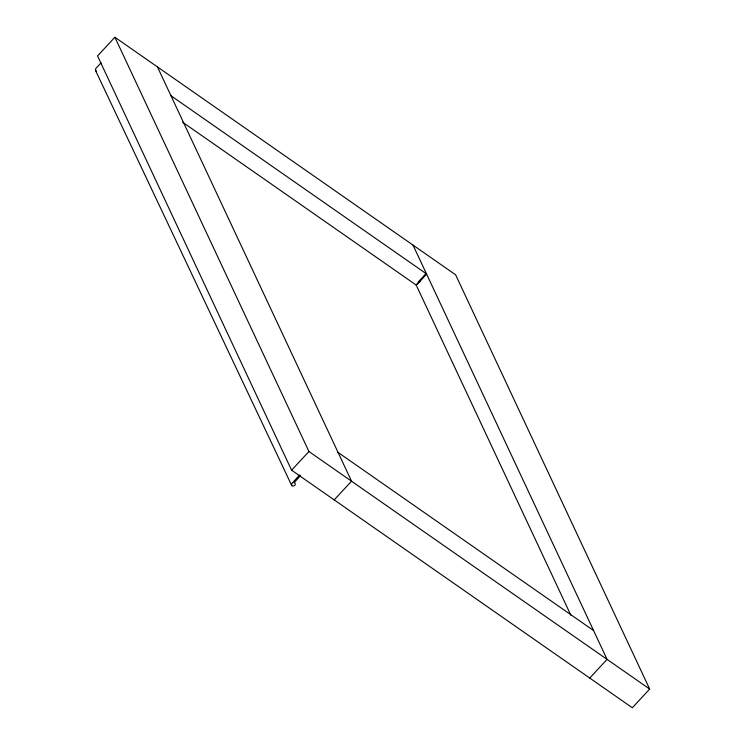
<?xml version="1.0" encoding="UTF-8"?>
<svg xmlns="http://www.w3.org/2000/svg" width="745" height="745" viewBox="0 0 745 745"><rect width="100%" height="100%" fill="white"/><g stroke="black" fill="none" stroke-linecap="round" stroke-linejoin="round"><path stroke-width="1.12" d="M101.059 62.841L95.686 68.652L95.49 70.384L291.64 485.34A1.872 1.555 -25.4 0 0 292.711 486.066L294.182 485.787A2.114 1.76 -25.4 0 0 295.197 484.678L295.16 483.375A1.872 1.555 -25.4 0 0 294.089 482.648L300.505 475.71L299.537 475.049L291.835 483.607L291.64 485.34M114.888 37.25L97.539 55.94L291.593 470.197L632.319 707.75L649.668 689.06L455.614 274.803L114.888 37.25L308.942 451.517L649.668 689.06M418.187 282.01L421.912 278.006M422.694 277.159L425.46 274.188M426.55 273.992L416.222 285.121L570.894 615.314M419.081 282.69L420.562 281.089M291.593 470.197L308.942 451.517M334.179 499.895L351.538 481.205L157.474 66.948M589.723 678.052L607.073 659.372L413.019 245.105M170.977 95.751L426.512 273.918L416.185 285.046L182.572 122.171M338.034 452.401L593.579 630.559M96.561 71.11A1.872 1.555 -25.4 0 1 95.49 70.384"/></g></svg>
